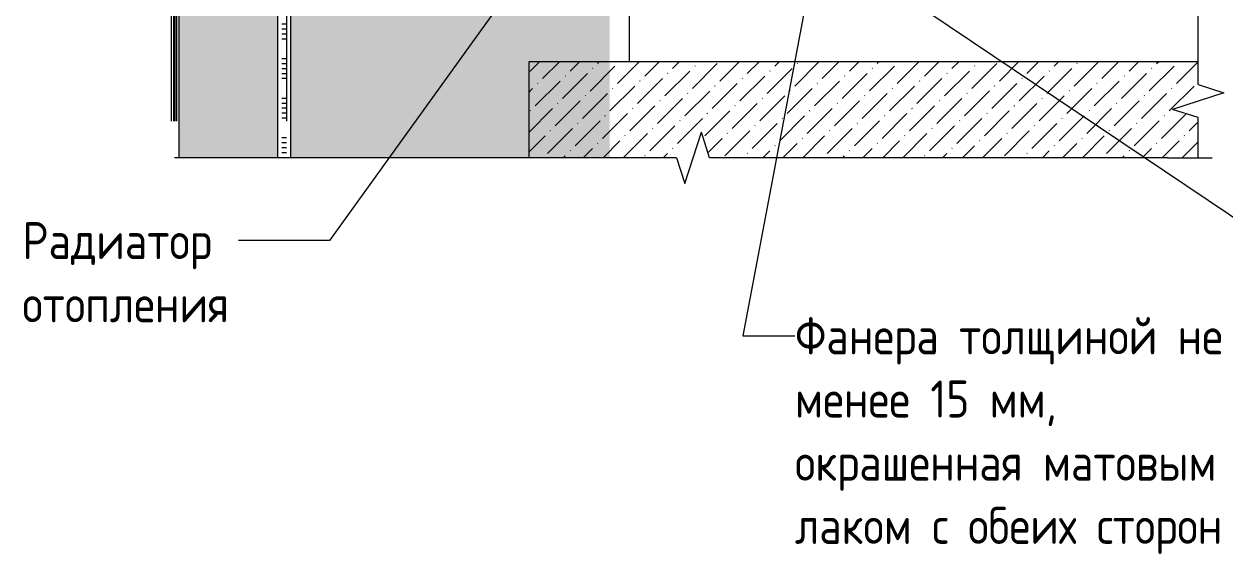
# Model space of a CAD drawing. Header units: millimetres. Extents: x 706 to 61221, y -16940 to 17865.
# Drawn here: x 10847 to 12062, y 3532 to 4069 of the extents above; entities that cross this region are included whole.
import ezdxf

# ---------------------------------------------------------------- set-up
doc = ezdxf.new("R2010")
doc.units = ezdxf.units.MM
doc.layers.add('Аннотация', color=7, linetype='Continuous', lineweight=20)
doc.layers.add('Узлы', color=7, linetype='Continuous', lineweight=20)
doc.layers.add('Линии', color=7, linetype='Continuous', lineweight=9, true_color=0x00a600)
doc.styles.add('GOST Common_2', font='GOST_Common.ttf', dxfattribs={"width": 0.9, "height": 37.5})

# ---------------------------------------------------------------- blocks, each defined once
blk = doc.blocks.new('ADSK_Обрыв_Линия - По умолчанию-5914617-Подиумы')
at = {"layer": 'Узлы'}
for p, q in [((4818.3, 4007.3), (4818.3, 4080.4)), ((4818.3, 3933.3), (4818.3, 3973.9))]:
    blk.add_line(p, q, dxfattribs=at)
blk = doc.blocks.new('ADSK_Обрыв_Линия - По умолчанию-5867166-Подиумы')
at = {"layer": 'Узлы'}
for p, q in [((4290.4, 3933.3), (3827.3, 3933.3)), ((4787.3, 3933.3), (4323.8, 3933.3))]:
    blk.add_line(p, q, dxfattribs=at)

msp = doc.modelspace()

# ---------------------------------------------------------------- hatches: boundary and pattern name
at = {"layer": 'Узлы', "true_color": 0xffffff}
for points in [[(11117.057, 3933.261), (11440.087, 3933.261), (11440.087, 4943.261), (11117.057, 4943.261), (11117.057, 4713.261)], [(11004.087, 3933.261), (11104.087, 3933.261), (11104.087, 4903.27), (11004.087, 4903.27), (11004.087, 4713.261)]]:
    msp.add_hatch(color=7, dxfattribs=at).paths.add_polyline_path(points)
at = {"layer": 'Узлы', "lineweight": 9}
h = msp.add_hatch(dxfattribs=at)
h.set_pattern_fill('FP_7', color=256, style=0, pattern_type=2)
h.set_pattern_definition([(45, (7217.277, 0), (7.57665, 27.782933), [35.719, -7.144, 0.50292, -6.641])])
h.paths.add_polyline_path([(11507.695, 3933.261), (11532.837, 3959.242), (11541.087, 3933.261), (12035.587, 3933.261), (12035.587, 3973.878), (12009.606, 3982.128), (12035.587, 4007.27), (12035.587, 4030.378), (11358.087, 4030.378), (11358.087, 3933.261), (11440.087, 3933.261)])

# ---------------------------------------------------------------- linework, layer by layer
at = {"layer": 'Аннотация', "lineweight": 9}
for p, q in [((11611.493, 4481.91), (11156.494, 3849.349)), ((11661.861, 4214.123), (11574.726, 3753.012)), ((11735.496, 4098.903), (12106.548, 3849.349)), ((11156.494, 3849.349), (11064.427, 3849.349)), ((11574.726, 3753.012), (11627.54, 3753.012))]:
    msp.add_line(p, q, dxfattribs=at)
at = {"layer": 'Аннотация'}
for p, q in [((12035.587, 4007.27), (12061.582, 3998.824)), ((12035.587, 4007.27), (12061.582, 3998.824)), ((12061.582, 3998.824), (12035.587, 3990.378)), ((12061.582, 3998.824), (12035.587, 3990.378)), ((12035.587, 3990.378), (12009.606, 3982.128)), ((12035.587, 3973.878), (12009.606, 3982.128)), ((12035.587, 3973.878), (12009.606, 3982.128)), ((11524.587, 3933.261), (11532.837, 3959.242)), ((11541.087, 3933.261), (11532.837, 3959.242)), ((11541.087, 3933.261), (11532.837, 3959.242)), ((11044.587, 3933.261), (10999.587, 3933.261)), ((11507.695, 3933.261), (11516.141, 3907.266)), ((11507.695, 3933.261), (11516.141, 3907.266)), ((11516.141, 3907.266), (11524.587, 3933.261)), ((11516.141, 3907.266), (11524.587, 3933.261)), ((12004.587, 3933.261), (12049.587, 3933.261))]:
    msp.add_line(p, q, dxfattribs=at)
at = {"layer": 'Линии', "color": 7}
for p, q in [((11117.057, 4943.261), (11117.057, 3933.261)), ((10996.587, 3970.378), (10996.587, 4903.261)), ((10999.087, 3970.378), (10999.087, 4903.261)), ((11000.087, 4903.261), (11000.087, 3970.378)), ((11002.087, 3970.378), (11002.087, 4903.27)), ((11004.087, 4903.27), (11004.087, 3933.261)), ((11104.087, 3933.261), (11104.087, 4903.27)), ((12035.587, 4030.378), (11358.087, 4030.378)), ((11358.087, 4030.378), (11358.087, 3933.261))]:
    msp.add_line(p, q, dxfattribs=at)
at = {"layer": 'Линии', "color": 7, "lineweight": 20}
for p, q in [((11113.087, 4903.261), (11113.087, 3970.379)), ((11460.087, 4030.378), (11460.087, 4108.261)), ((11113.087, 4068.261), (11108.087, 4068.261)), ((11113.087, 4063.261), (11108.087, 4063.261)), ((11113.087, 4058.261), (11108.087, 4058.261)), ((11113.087, 4053.261), (11108.087, 4053.261)), ((11113.087, 4033.261), (11108.087, 4033.261)), ((11113.087, 4028.261), (11108.087, 4028.261)), ((11113.087, 4023.261), (11108.087, 4023.261)), ((11113.087, 4018.261), (11108.087, 4018.261)), ((11113.087, 4013.261), (11108.087, 4013.261)), ((11113.087, 3993.261), (11108.087, 3993.261)), ((11113.087, 3988.261), (11108.087, 3988.261)), ((11113.087, 3983.261), (11108.087, 3983.261)), ((11113.087, 3978.261), (11108.087, 3978.261)), ((11113.087, 3973.261), (11108.087, 3973.261)), ((11113.087, 3953.261), (11108.087, 3953.261)), ((11113.087, 3948.261), (11108.087, 3948.261)), ((11113.087, 3943.261), (11108.087, 3943.261)), ((11113.087, 3938.261), (11108.087, 3938.261))]:
    msp.add_line(p, q, dxfattribs=at)

# ---------------------------------------------------------------- block references
at = {"layer": 'Узлы'}
for name in ['ADSK_Обрыв_Линия - По умолчанию-5914617-Подиумы', 'ADSK_Обрыв_Линия - По умолчанию-5867166-Подиумы']:
    msp.add_blockref(name, (7217.277, 0), dxfattribs=at)

# ---------------------------------------------------------------- texts
at = {"layer": 'Аннотация', "lineweight": 9, "char_height": 37.5, "attachment_point": 1, "line_spacing_factor": 1.022766, "style": 'GOST Common_2'}
for s, insert, width in [('\\pxt1.44,2.88,4.32,5.76,7.2,8.64,10.08,11.52,12.96,14.4,15.84,17.28,18.72,20.16,21.6,23.04,24.48,25.92,27.36,28.8,30.24,31.68,33.12,34.56,36,37.44,38.88,40.32,41.76,43.2,44.64,46.08;{Радиатор отопления}', (10845.65, 3868.128), 310.77), ('\\pxt1.44,2.88,4.32,5.76,7.2,8.64,10.08,11.52,12.96,14.4,15.84,17.28,18.72,20.16,21.6,23.04,24.48,25.92,27.36,28.8,30.24,31.68,33.12,34.56,36,37.44,38.88,40.32,41.76,43.2,44.64,46.08;{Фанера толщиной не менее 15 мм, окрашенная матовым лаком с обеих сторон }', (11627.54, 3771.791), 458.055)]:
    msp.add_mtext(s, dxfattribs=dict(at, insert=insert, width=width))

doc.saveas('drawing.dxf')
